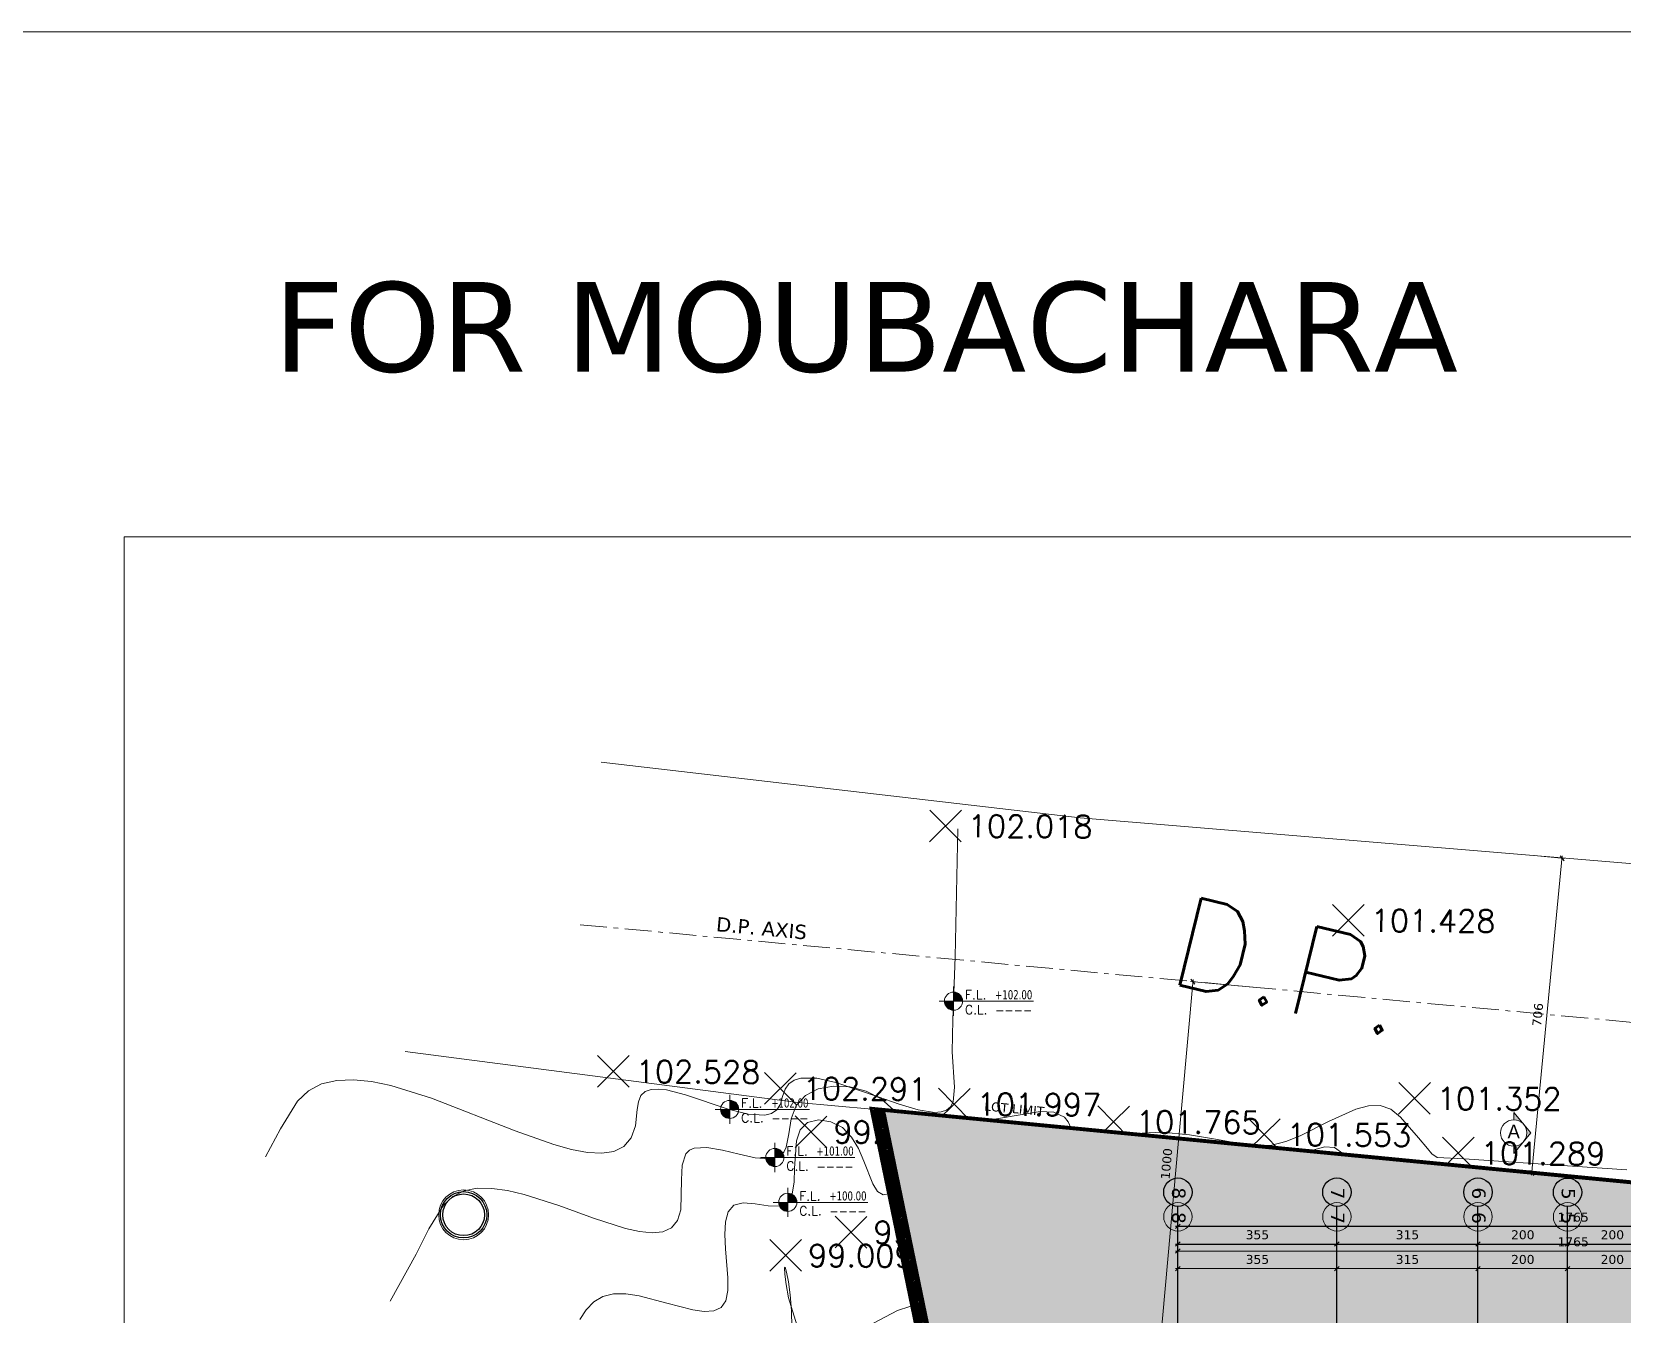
# Model space of a CAD drawing. Header units: inches. Extents: x -48 to 777, y -156 to 510.
# Drawn here: x 563.89 to 599.4, y 158.95 to 187.58 of the extents above; entities that cross this region are included whole.
import ezdxf
from ezdxf.enums import TextEntityAlignment as Align

# ---------------------------------------------------------------- set-up
doc = ezdxf.new("R2010")
doc.units = ezdxf.units.IN
doc.header["$MEASUREMENT"] = 0
doc.set_wipeout_variables(frame=1)
for name, pattern in [('ACAD_ISO06W100', [36, 24, -3, 0, -3, 0, -3, 0, -3]), ('ACAD_ISO10W100', [18, 12, -3, 0, -3]), ('HIDDEN', [0.375, 0.25, -0.125]), ('NUHA', [1.45, 0.75, -0.25, 0.2, -0.25])]:
    doc.linetypes.add(name, pattern=pattern)
doc.layers.get('Defpoints').update_dxf_attribs({"lineweight": 5})
for name, color, linetype, lineweight in [('A-ANNOTATION', 34, 'Continuous', 5), ('A-AXIS ST', 251, 'ACAD_ISO10W100', 5), ('A-DIM', 9, 'Continuous', 5), ('A-HIDDEN', 254, 'HIDDEN', 5), ('A-LEVELS', 139, 'Continuous', 20), ('A-LIMIT LOT', 235, 'ACAD_ISO10W100', 20), ('A-LIMIT ROAD', 69, 'Continuous', 20), ('A-NOTES', 151, 'Continuous', 20), ('A-PILLARS', 1, 'Continuous', 60), ('A-SIGNS1', 20, 'Continuous', 15), ('A-SIGNS2', 30, 'Continuous', 15), ('A-TEXT', 50, 'Continuous', 15), ('C-STONE', 42, 'Continuous', 30), ('H-PILLARS', 61, 'Continuous', 5)]:
    doc.layers.add(name, color=color, linetype=linetype, lineweight=lineweight)
doc.layers.add('HH-DARK GREY', color=7, linetype='Continuous', lineweight=5, true_color=0x404040)
for name, color, linetype in [('pts pc', 7, 'Continuous'), ('Str-Axes', 8, 'Continuous'), ('str-walls', 5, 'Continuous')]:
    doc.layers.add(name, color=color, linetype=linetype)
doc.styles.add('2mm', font='simplex.shx', dxfattribs={"height": 0.5})
doc.styles.add('5mm', font='simplex_.ttf', dxfattribs={"height": 5})
doc.styles.add('ROMAND', font='verdana.ttf')
doc.styles.add('ROMANS', font='romans__.ttf', dxfattribs={"height": 0.14})
doc.styles.add('Stretch', font='GOTHIC.TTF', dxfattribs={"width": 0.75, "height": 0.2})
doc.dimstyles.new('M-1.100', dxfattribs={"dimtxt": 0.2, "dimasz": 0.1, "dimexe": 0.05, "dimexo": 0.05, "dimgap": 0.1, "dimtad": 1, "dimlfac": 100, "dimrnd": 0.5, "dimzin": 9, "dimdsep": 46, "dimtxsty": 'ROMAND', "dimblk": 'OBLIQUE', "dimcen": 1, "dimdle": 0.05, "dimclrd": 256, "dimclre": 256, "dimclrt": 2, "dimadec": 0, "dimazin": 0, "dimtfac": 0.666667, "dimtmove": 2, "dimatfit": 3, "dimfxl": 0.04, "dimtolj": 1, "dimtzin": 5, "dimlwd": -1, "dimlwe": -1, "dimarcsym": 0})

# ---------------------------------------------------------------- blocks, each defined once
blk = doc.blocks.new('_Oblique')
at = {"color": 0, "linetype": 'ByBlock', "lineweight": -2}
blk.add_line((-0.5, -0.5), (0.5, 0.5), dxfattribs=at)
blk = doc.blocks.new('*D970')
at = {"layer": 'A-DIM', "transparency": 16777216}
for p, q in [((-315981.387, -27887.929), (-315982.076, -27895.053)), ((-315982.014, -27887.918), (-315981.342, -27887.983)), ((-315982.693, -27894.943), (-315982.021, -27895.008))]:
    blk.add_line(p, q, dxfattribs=at)
at = {"layer": 'Defpoints', "color": 0, "transparency": 16777216}
for p in [(-315982.064, -27887.914), (-315982.743, -27894.939), (-315982.071, -27895.004)]:
    blk.add_point(p, dxfattribs=at)
at = {"layer": 'A-DIM', "transparency": 16777216, "xscale": 0.1, "yscale": 0.1, "zscale": 0.1}
for p, rotation in [((-315981.391, -27887.979), 84.4767322995288), ((-315982.071, -27895.004), 264.4767322995288)]:
    blk.add_blockref('_Oblique', p, dxfattribs=dict(at, rotation=rotation))
at = {"layer": 'A-DIM', "color": 2, "transparency": 16777216, "insert": (-315981.934, -27891.471), "char_height": 0.2, "attachment_point": 5, "rotation": 84.4767, "style": 'ROMAND'}
blk.add_mtext('\\A1;706', dxfattribs=at)
blk = doc.blocks.new('*D971')
at = {"layer": 'A-DIM', "transparency": 16777216}
for p, q in [((-315989.632, -27890.686), (-315990.54, -27900.737)), ((-315988.126, -27890.872), (-315989.686, -27890.731)), ((-315989.025, -27900.824), (-315990.585, -27900.683))]:
    blk.add_line(p, q, dxfattribs=at)
at = {"layer": 'Defpoints', "color": 0, "transparency": 16777216}
for p in [(-315988.077, -27890.877), (-315990.535, -27900.687), (-315988.975, -27900.828)]:
    blk.add_point(p, dxfattribs=at)
at = {"layer": 'A-DIM', "transparency": 16777216, "xscale": 0.1, "yscale": 0.1, "zscale": 0.1}
for p, rotation in [((-315989.636, -27890.736), 84.83901183361434), ((-315990.535, -27900.687), 264.8390118336143)]:
    blk.add_blockref('_Oblique', p, dxfattribs=dict(at, rotation=rotation))
at = {"layer": 'A-DIM', "color": 2, "transparency": 16777216, "insert": (-315990.223, -27894.799), "char_height": 0.2, "attachment_point": 5, "rotation": 84.839, "style": 'ROMAND'}
blk.add_mtext('\\A1;1000', dxfattribs=at)
blk = doc.blocks.new('GXFHGCGFCD')
at = {"layer": 'A-SIGNS1', "linetype": 'NUHA'}
h = blk.add_hatch(color=256, dxfattribs=at)
h.paths.add_polyline_path([(90.382, 61.33), (90.382, 61.17), (90.542, 61.17, 0.414214)])
h.paths.add_polyline_path([(90.382, 61.17), (90.222, 61.17, 0.414214), (90.382, 61.01)])
at = {"layer": 'A-SIGNS1'}
for p, q in [((90.382, 60.914), (90.382, 61.426)), ((90.126, 61.17), (91.79, 61.17))]:
    blk.add_line(p, q, dxfattribs=at)
blk.add_circle((90.382, 61.17), 0.16, dxfattribs=at)
blk = doc.blocks.new('DGXFHXFGDFD')
at = {"layer": 'A-SIGNS1'}
blk.add_blockref('GXFHGCGFCD', (0, 0), dxfattribs=at)
at = {"layer": 'A-SIGNS2', "linetype": 'NUHA', "style": 'ROMANS'}
for s, p in [('C.L.', (90.583, 60.941)), ('F.L.', (90.583, 61.203))]:
    blk.add_text(s, height=0.16, dxfattribs=at).set_placement(p)
at = {"layer": 'A-SIGNS2', "style": 'ROMANS', "width": 0.910135, "flags": 4}
for tag, p, p2 in [('NIV.BETON', (91.116, 60.941), (91.79, 60.941)), ('NIV.FINI', (91.116, 61.203), (91.79, 61.203))]:
    blk.add_attdef(tag, text='', height=0.16, dxfattribs=at).set_placement(p, p2, align=Align.FIT)
blk = doc.blocks.new('ZDGFHGCGFF')
h = blk.add_hatch(color=256)
h.paths.add_polyline_path([(94.086, 59.804), (94.151, 59.726, 0.223535), (94.086, 59.756)])
h.paths.add_polyline_path([(94.151, 59.726), (94.195, 59.673), (94.151, 59.619, 0.17452), (94.17, 59.673, 0.17452)])
h.paths.add_polyline_path([(94.086, 59.589, 0.223535), (94.151, 59.619), (94.086, 59.541)])
for p, q in [((94.086, 59.756), (94.086, 59.804)), ((94.086, 59.804), (94.195, 59.673)), ((94.195, 59.673), (94.086, 59.541)), ((94.086, 59.541), (94.086, 59.589))]:
    blk.add_line(p, q)
blk.add_circle((94.086, 59.673), 0.0839)
blk = doc.blocks.new('GDFZXHGGBV')
at = {"layer": 'A-SIGNS1'}
blk.add_blockref('ZDGFHGCGFF', (0.388, 0), dxfattribs=at)
at = {"layer": 'A-SIGNS2', "linetype": 'ACAD_ISO06W100', "ltscale": 0.01, "style": 'Stretch', "flags": 12}
blk.add_attdef('A', text='', height=0.0883, dxfattribs=at).set_placement((94.474, 59.682), align=Align.MIDDLE)
blk = doc.blocks.new('*D541')
at = {"layer": 'A-DIM', "transparency": 16777216}
for p, q in [((633.969, 334.867), (633.969, 335.229)), ((637.519, 334.867), (637.519, 335.229)), ((633.919, 335.179), (637.569, 335.179))]:
    blk.add_line(p, q, dxfattribs=at)
at = {"layer": 'Defpoints', "color": 0, "transparency": 16777216}
for p in [(637.519, 335.179), (633.969, 334.817), (637.519, 334.817)]:
    blk.add_point(p, dxfattribs=at)
at = {"layer": 'A-DIM', "transparency": 16777216, "xscale": 0.1, "yscale": 0.1, "zscale": 0.1, "rotation": 180}
blk.add_blockref('_Oblique', (633.969, 335.179), dxfattribs=at)
at = {"layer": 'A-DIM', "transparency": 16777216, "xscale": 0.1, "yscale": 0.1, "zscale": 0.1}
blk.add_blockref('_Oblique', (637.519, 335.179), dxfattribs=at)
at = {"layer": 'A-DIM', "color": 2, "transparency": 16777216, "insert": (635.744, 335.383), "char_height": 0.2, "attachment_point": 5, "style": 'ROMAND'}
blk.add_mtext('\\A1;355', dxfattribs=at)
blk = doc.blocks.new('*D542')
at = {"layer": 'A-DIM', "transparency": 16777216}
for p, q in [((637.519, 334.867), (637.519, 335.229)), ((640.669, 334.999), (640.669, 335.229)), ((637.469, 335.179), (640.719, 335.179))]:
    blk.add_line(p, q, dxfattribs=at)
at = {"layer": 'Defpoints', "color": 0, "transparency": 16777216}
for p in [(640.669, 335.179), (640.669, 334.949), (637.519, 334.817)]:
    blk.add_point(p, dxfattribs=at)
at = {"layer": 'A-DIM', "transparency": 16777216, "xscale": 0.1, "yscale": 0.1, "zscale": 0.1, "rotation": 180}
blk.add_blockref('_Oblique', (637.519, 335.179), dxfattribs=at)
at = {"layer": 'A-DIM', "transparency": 16777216, "xscale": 0.1, "yscale": 0.1, "zscale": 0.1}
blk.add_blockref('_Oblique', (640.669, 335.179), dxfattribs=at)
at = {"layer": 'A-DIM', "color": 2, "transparency": 16777216, "insert": (639.094, 335.383), "char_height": 0.2, "attachment_point": 5, "style": 'ROMAND'}
blk.add_mtext('\\A1;315', dxfattribs=at)
blk = doc.blocks.new('*D543')
at = {"layer": 'A-DIM', "transparency": 16777216}
for p, q in [((640.669, 334.999), (640.669, 335.229)), ((642.669, 335.065), (642.669, 335.229)), ((640.619, 335.179), (642.719, 335.179))]:
    blk.add_line(p, q, dxfattribs=at)
at = {"layer": 'Defpoints', "color": 0, "transparency": 16777216}
for p in [(640.669, 334.949), (642.669, 335.179), (642.669, 335.015)]:
    blk.add_point(p, dxfattribs=at)
at = {"layer": 'A-DIM', "transparency": 16777216, "xscale": 0.1, "yscale": 0.1, "zscale": 0.1, "rotation": 180}
blk.add_blockref('_Oblique', (640.669, 335.179), dxfattribs=at)
at = {"layer": 'A-DIM', "transparency": 16777216, "xscale": 0.1, "yscale": 0.1, "zscale": 0.1}
blk.add_blockref('_Oblique', (642.669, 335.179), dxfattribs=at)
at = {"layer": 'A-DIM', "color": 2, "transparency": 16777216, "insert": (641.669, 335.383), "char_height": 0.2, "attachment_point": 5, "style": 'ROMAND'}
blk.add_mtext('\\A1;200', dxfattribs=at)
blk = doc.blocks.new('*D544')
at = {"layer": 'A-DIM', "transparency": 16777216}
for p, q in [((642.669, 335.065), (642.669, 335.229)), ((644.669, 335.065), (644.669, 335.229)), ((642.619, 335.179), (644.719, 335.179))]:
    blk.add_line(p, q, dxfattribs=at)
at = {"layer": 'Defpoints', "color": 0, "transparency": 16777216}
for p in [(642.669, 335.015), (644.669, 335.179), (644.669, 335.015)]:
    blk.add_point(p, dxfattribs=at)
at = {"layer": 'A-DIM', "transparency": 16777216, "xscale": 0.1, "yscale": 0.1, "zscale": 0.1, "rotation": 180}
blk.add_blockref('_Oblique', (642.669, 335.179), dxfattribs=at)
at = {"layer": 'A-DIM', "transparency": 16777216, "xscale": 0.1, "yscale": 0.1, "zscale": 0.1}
blk.add_blockref('_Oblique', (644.669, 335.179), dxfattribs=at)
at = {"layer": 'A-DIM', "color": 2, "transparency": 16777216, "insert": (643.669, 335.383), "char_height": 0.2, "attachment_point": 5, "style": 'ROMAND'}
blk.add_mtext('\\A1;200', dxfattribs=at)
blk = doc.blocks.new('*D548')
at = {"layer": 'A-DIM', "transparency": 16777216}
for p, q in [((651.669, 335.572), (633.919, 335.572)), ((633.969, 334.867), (633.969, 335.622)), ((651.619, 335.036), (651.619, 335.622))]:
    blk.add_line(p, q, dxfattribs=at)
at = {"layer": 'Defpoints', "color": 0, "transparency": 16777216}
for p in [(633.969, 335.572), (651.619, 334.986), (633.969, 334.817)]:
    blk.add_point(p, dxfattribs=at)
at = {"layer": 'A-DIM', "transparency": 16777216, "xscale": 0.1, "yscale": 0.1, "zscale": 0.1, "rotation": 180}
blk.add_blockref('_Oblique', (633.969, 335.572), dxfattribs=at)
at = {"layer": 'A-DIM', "transparency": 16777216, "xscale": 0.1, "yscale": 0.1, "zscale": 0.1}
blk.add_blockref('_Oblique', (651.619, 335.572), dxfattribs=at)
at = {"layer": 'A-DIM', "color": 2, "transparency": 16777216, "insert": (642.794, 335.776), "char_height": 0.2, "attachment_point": 5, "style": 'ROMAND'}
blk.add_mtext('\\A1;1765', dxfattribs=at)
blk = doc.blocks.new('*D1852')
at = {"layer": 'Defpoints', "color": 0, "transparency": 16777216}
for p in [(589.477, 160.911), (589.477, 160.156), (607.127, 160.325)]:
    blk.add_point(p, dxfattribs=at)
at = {"layer": 'Str-Axes', "transparency": 16777216}
for p, q in [((607.177, 160.911), (589.427, 160.911)), ((589.477, 160.206), (589.477, 160.961)), ((607.127, 160.375), (607.127, 160.961))]:
    blk.add_line(p, q, dxfattribs=at)
at = {"layer": 'Str-Axes', "transparency": 16777216, "xscale": 0.1, "yscale": 0.1, "zscale": 0.1, "rotation": 180}
blk.add_blockref('_Oblique', (589.477, 160.911), dxfattribs=at)
at = {"layer": 'Str-Axes', "transparency": 16777216, "xscale": 0.1, "yscale": 0.1, "zscale": 0.1}
blk.add_blockref('_Oblique', (607.127, 160.911), dxfattribs=at)
at = {"layer": 'Str-Axes', "color": 2, "transparency": 16777216, "insert": (598.302, 161.115), "char_height": 0.2, "attachment_point": 5, "style": 'ROMAND'}
blk.add_mtext('\\A1;1765', dxfattribs=at)
blk = doc.blocks.new('*D1856')
at = {"layer": 'Defpoints', "color": 0, "transparency": 16777216}
for p in [(600.177, 160.518), (598.177, 160.354), (600.177, 160.354)]:
    blk.add_point(p, dxfattribs=at)
at = {"layer": 'Str-Axes', "transparency": 16777216}
for p, q in [((598.127, 160.518), (600.227, 160.518)), ((598.177, 160.404), (598.177, 160.568)), ((600.177, 160.404), (600.177, 160.568))]:
    blk.add_line(p, q, dxfattribs=at)
at = {"layer": 'Str-Axes', "transparency": 16777216, "xscale": 0.1, "yscale": 0.1, "zscale": 0.1, "rotation": 180}
blk.add_blockref('_Oblique', (598.177, 160.518), dxfattribs=at)
at = {"layer": 'Str-Axes', "transparency": 16777216, "xscale": 0.1, "yscale": 0.1, "zscale": 0.1}
blk.add_blockref('_Oblique', (600.177, 160.518), dxfattribs=at)
at = {"layer": 'Str-Axes', "color": 2, "transparency": 16777216, "insert": (599.177, 160.723), "char_height": 0.2, "attachment_point": 5, "style": 'ROMAND'}
blk.add_mtext('\\A1;200', dxfattribs=at)
blk = doc.blocks.new('*D1857')
at = {"layer": 'Defpoints', "color": 0, "transparency": 16777216}
for p in [(598.177, 160.518), (596.177, 160.288), (598.177, 160.354)]:
    blk.add_point(p, dxfattribs=at)
at = {"layer": 'Str-Axes', "transparency": 16777216}
for p, q in [((596.127, 160.518), (598.227, 160.518)), ((596.177, 160.338), (596.177, 160.568)), ((598.177, 160.404), (598.177, 160.568))]:
    blk.add_line(p, q, dxfattribs=at)
at = {"layer": 'Str-Axes', "transparency": 16777216, "xscale": 0.1, "yscale": 0.1, "zscale": 0.1, "rotation": 180}
blk.add_blockref('_Oblique', (596.177, 160.518), dxfattribs=at)
at = {"layer": 'Str-Axes', "transparency": 16777216, "xscale": 0.1, "yscale": 0.1, "zscale": 0.1}
blk.add_blockref('_Oblique', (598.177, 160.518), dxfattribs=at)
at = {"layer": 'Str-Axes', "color": 2, "transparency": 16777216, "insert": (597.177, 160.723), "char_height": 0.2, "attachment_point": 5, "style": 'ROMAND'}
blk.add_mtext('\\A1;200', dxfattribs=at)
blk = doc.blocks.new('*D1858')
at = {"layer": 'Defpoints', "color": 0, "transparency": 16777216}
for p in [(596.177, 160.518), (593.027, 160.156), (596.177, 160.288)]:
    blk.add_point(p, dxfattribs=at)
at = {"layer": 'Str-Axes', "transparency": 16777216}
for p, q in [((592.977, 160.518), (596.227, 160.518)), ((593.027, 160.206), (593.027, 160.568)), ((596.177, 160.338), (596.177, 160.568))]:
    blk.add_line(p, q, dxfattribs=at)
at = {"layer": 'Str-Axes', "transparency": 16777216, "xscale": 0.1, "yscale": 0.1, "zscale": 0.1, "rotation": 180}
blk.add_blockref('_Oblique', (593.027, 160.518), dxfattribs=at)
at = {"layer": 'Str-Axes', "transparency": 16777216, "xscale": 0.1, "yscale": 0.1, "zscale": 0.1}
blk.add_blockref('_Oblique', (596.177, 160.518), dxfattribs=at)
at = {"layer": 'Str-Axes', "color": 2, "transparency": 16777216, "insert": (594.602, 160.723), "char_height": 0.2, "attachment_point": 5, "style": 'ROMAND'}
blk.add_mtext('\\A1;315', dxfattribs=at)
blk = doc.blocks.new('*D1859')
at = {"layer": 'Defpoints', "color": 0, "transparency": 16777216}
for p in [(593.027, 160.518), (589.477, 160.156), (593.027, 160.156)]:
    blk.add_point(p, dxfattribs=at)
at = {"layer": 'Str-Axes', "transparency": 16777216}
for p, q in [((589.427, 160.518), (593.077, 160.518)), ((589.477, 160.206), (589.477, 160.568)), ((593.027, 160.206), (593.027, 160.568))]:
    blk.add_line(p, q, dxfattribs=at)
at = {"layer": 'Str-Axes', "transparency": 16777216, "xscale": 0.1, "yscale": 0.1, "zscale": 0.1, "rotation": 180}
blk.add_blockref('_Oblique', (589.477, 160.518), dxfattribs=at)
at = {"layer": 'Str-Axes', "transparency": 16777216, "xscale": 0.1, "yscale": 0.1, "zscale": 0.1}
blk.add_blockref('_Oblique', (593.027, 160.518), dxfattribs=at)
at = {"layer": 'Str-Axes', "color": 2, "transparency": 16777216, "insert": (591.252, 160.723), "char_height": 0.2, "attachment_point": 5, "style": 'ROMAND'}
blk.add_mtext('\\A1;355', dxfattribs=at)
blk = doc.blocks.new('LOT 688  TOPOGRAPHIC PLAN')
blk.add_circle((-316005.9171, -27895.93821), 0.55739)
at = {"layer": 'A-HIDDEN', "linetype": 'ACAD_ISO10W100', "ltscale": 0.05}
blk.add_line((-316003.31537, -27889.46215), (-315961.40493, -27893.35283), dxfattribs=at)
at = {"layer": 'A-LEVELS', "linetype": 'Continuous'}
for points in [[(-316010.34114, -27894.64581), (-316010.00251, -27894.01943), (-316009.62351, -27893.40383), (-316009.37992, -27893.17021), (-316009.08748, -27893.01798), (-316008.7518, -27892.93897), (-316008.37881, -27892.92432), (-316007.97444, -27892.96518), (-316007.54463, -27893.05271), (-316006.6324, -27893.33239), (-316004.76361, -27894.06247), (-316003.90195, -27894.37129), (-316003.51007, -27894.48068), (-316003.15206, -27894.54826), (-316002.83385, -27894.56517), (-316002.56138, -27894.52258), (-316002.34059, -27894.41164), (-316002.17739, -27894.22349), (-316002.07772, -27893.94929), (-316002.04, -27893.58977), (-316002.01605, -27893.41372), (-316001.95978, -27893.27679), (-316001.86426, -27893.18783), (-316001.73395, -27893.14124), (-316001.57362, -27893.13104), (-316001.38803, -27893.15127), (-316000.96012, -27893.25911), (-316000.0107, -27893.57714), (-315999.5654, -27893.69179), (-315999.1905, -27893.71318), (-315999.04136, -27893.67397), (-315998.92411, -27893.59353), (-315998.84351, -27893.46589), (-315998.79683, -27893.29467), (-315998.74187, -27893.13398), (-315998.65411, -27893.01538), (-315998.53605, -27892.93585), (-315998.39102, -27892.89133), (-315998.03347, -27892.89091), (-315997.60824, -27892.98143), (-315996.66184, -27893.30447), (-315996.19421, -27893.47158), (-315995.766, -27893.59882), (-315995.40397, -27893.65349), (-315995.25615, -27893.64339), (-315995.13492, -27893.60288), (-315995.04362, -27893.52788), (-315994.98548, -27893.41445), (-315994.95535, -27893.08726), (-315995.00701, -27892.30014), (-315994.99391, -27891.58421), (-315994.94398, -27890.17883), (-315994.88611, -27887.32207)], [(-316007.5579, -27897.86741), (-316006.97798, -27896.81437), (-316006.69092, -27896.25364), (-316006.36504, -27895.72494), (-316006.15768, -27895.52825), (-316005.90678, -27895.4032), (-316005.61537, -27895.34633), (-316005.29036, -27895.34757), (-316004.93862, -27895.39684), (-316004.56705, -27895.48407), (-316003.79195, -27895.73212), (-316003.02018, -27896.01112), (-316002.30684, -27896.24048), (-316001.9893, -27896.31136), (-316001.70703, -27896.33962), (-316001.46692, -27896.31516), (-316001.27585, -27896.22793), (-316001.14072, -27896.06784), (-316001.06838, -27895.82488), (-316001.05622, -27895.15648), (-316001.0371, -27894.82978), (-316000.95335, -27894.57779), (-316000.8742, -27894.49608), (-316000.76692, -27894.44805), (-316000.48419, -27894.4336), (-316000.13983, -27894.49289), (-315999.76893, -27894.5838), (-315999.4066, -27894.66421), (-315999.08795, -27894.69199), (-315998.84808, -27894.62503), (-315998.76847, -27894.54306), (-315998.71562, -27894.42803), (-315998.6575, -27894.13068), (-315998.60653, -27893.79859), (-315998.49541, -27893.49756), (-315998.28608, -27893.27282), (-315997.99834, -27893.12875), (-315997.65882, -27893.06495), (-315997.29414, -27893.08101), (-315996.93091, -27893.17654), (-315996.59576, -27893.35111), (-315996.31531, -27893.60434), (-315996.11265, -27893.93039), (-315995.9661, -27894.25485), (-315995.89754, -27894.37855), (-315995.82329, -27894.45617), (-315995.73684, -27894.47282), (-315995.63545, -27894.42812), (-315995.39538, -27894.22406), (-315995.11945, -27893.98795), (-315994.97324, -27893.90319), (-315994.82431, -27893.86479), (-315994.50834, -27893.87419), (-315993.04556, -27893.63094), (-315992.74, -27893.64814), (-315992.50312, -27893.75982), (-315992.41741, -27893.86096), (-315992.35723, -27893.99758), (-315992.3099, -27894.36733), (-315992.2912, -27894.54351), (-315992.24678, -27894.66197), (-315992.15526, -27894.68448), (-315992.01817, -27894.61526), (-315991.72712, -27894.43017), (-315991.45875, -27894.28867), (-315990.9198, -27894.12629), (-315990.3316, -27894.09384), (-315989.71284, -27894.15121), (-315989.08699, -27894.25808), (-315988.47648, -27894.37204), (-315988.17611, -27894.4021), (-315987.87131, -27894.38354), (-315987.55845, -27894.30344), (-315987.24056, -27894.1766), (-315986.60589, -27893.8589), (-315985.99967, -27893.58272), (-315985.71733, -27893.50778), (-315985.45424, -27893.50033), (-315985.21445, -27893.5794), (-315985.00086, -27893.7598), (-315984.59476, -27894.22025), (-315984.39776, -27894.45612), (-315984.30182, -27894.58032), (-315984.18473, -27894.66072), (-315983.57567, -27894.68844), (-315981.16332, -27894.85212), (-315979.94808, -27894.931)], [(-315998.5788, -27898.82873), (-315998.59543, -27898.0721), (-315998.6282, -27897.72622), (-315998.66745, -27897.43397), (-315998.70583, -27897.21936), (-315998.73596, -27897.1064), (-315998.75051, -27897.1189), (-315998.74411, -27897.26036), (-315998.71503, -27897.49686), (-315998.66196, -27897.79047), (-315998.47852, -27898.39721)], [(-315997.30548, -27898.64136), (-315996.22863, -27898.07431), (-315995.95499, -27897.98205), (-315995.68661, -27897.94009), (-315995.17065, -27897.9811), (-315994.67945, -27898.0386), (-315994.44188, -27898.01635), (-315994.20863, -27897.94567), (-315993.29056, -27897.48369), (-315992.82933, -27897.28401), (-315992.35696, -27897.11797), (-315991.86048, -27897.03512), (-315991.34837, -27897.00787), (-315990.31233, -27897.0048), (-315989.80593, -27896.97135), (-315989.31899, -27896.87817), (-315988.85994, -27896.69749), (-315988.42484, -27896.43987), (-315987.99419, -27896.16424), (-315987.54744, -27895.93267), (-315987.06712, -27895.7969), (-315986.57076, -27895.69041), (-315985.59059, -27895.43506), (-315985.0922, -27895.41849), (-315984.58898, -27895.45231), (-315982.57726, -27895.58247), (-315981.55643, -27895.79323), (-315980.53184, -27896.03445), (-315980.02526, -27896.10156)]]:
    blk.add_lwpolyline(points, dxfattribs=at)
at = {"layer": 'A-LEVELS', "color": 209, "linetype": 'Continuous'}
blk.add_lwpolyline([(-316003.32458, -27898.27477), (-316003.18093, -27898.05707), (-316003.01186, -27897.88072), (-316002.81025, -27897.75868), (-316002.57032, -27897.70178), (-316002.29717, -27897.70344), (-316002.00119, -27897.74858), (-316001.38247, -27897.90874), (-316000.79761, -27898.06114), (-316000.54395, -27898.09658), (-316000.33005, -27898.08466), (-316000.16634, -27898.01025), (-316000.06299, -27897.85854), (-316000.01876, -27897.62984), (-316000.01679, -27897.34513), (-316000.06759, -27896.69761), (-316000.08436, -27896.37976), (-316000.07137, -27896.09582), (-316000.01062, -27895.86829), (-315999.8841, -27895.71964), (-315999.67613, -27895.66949), (-315999.40579, -27895.69471), (-315999.11891, -27895.73915), (-315998.86206, -27895.74583), (-315998.68003, -27895.65988), (-315998.58122, -27895.47004), (-315998.53974, -27895.20621), (-315998.52831, -27894.89989), (-315998.48664, -27894.28586), (-315998.40189, -27894.04115), (-315998.23838, -27893.8799), (-315997.994, -27893.82156), (-315997.7164, -27893.86172), (-315997.45904, -27893.99312), (-315997.25645, -27894.20226), (-315997.10078, -27894.46182), (-315996.97846, -27894.74253), (-315996.77952, -27895.25048), (-315996.67573, -27895.41924), (-315996.55101, -27895.4924), (-315996.39767, -27895.45923), (-315996.2184, -27895.34161), (-315995.79711, -27894.95388), (-315995.3172, -27894.53096), (-315995.06466, -27894.36936), (-315994.80874, -27894.27461), (-315994.27122, -27894.25672), (-315993.98456, -27894.23679), (-315993.72851, -27894.25809), (-315993.53968, -27894.37129), (-315993.43865, -27894.60317), (-315993.38503, -27895.23683), (-315993.36207, -27895.5263), (-315993.29478, -27895.72268), (-315993.23351, -27895.7684), (-315993.14911, -27895.77167), (-315992.92623, -27895.67622), (-315992.41532, -27895.32744), (-315991.94896, -27895.01543), (-315991.50732, -27894.77731), (-315991.05676, -27894.62993), (-315990.56626, -27894.58845), (-315990.04638, -27894.64169), (-315989.0303, -27894.87623), (-315988.52526, -27894.95053), (-315988.00834, -27894.92146), (-315987.74217, -27894.85063), (-315987.47013, -27894.73709), (-315986.93593, -27894.48745), (-315986.69135, -27894.41993), (-315986.4735, -27894.43637), (-315986.28996, -27894.56739), (-315986.12565, -27894.77568), (-315985.94557, -27894.96421), (-315985.72393, -27895.05986), (-315985.46887, -27895.07885), (-315985.19588, -27895.0566), (-315984.6565, -27895.02676), (-315984.14881, -27895.07141), (-315982.09686, -27895.161), (-315981.06894, -27895.27639), (-315980.03113, -27895.46472)], dxfattribs=at)
at = {"layer": 'A-LIMIT LOT', "linetype": 'Continuous', "const_width": 0.1}
blk.add_lwpolyline([(-315996.80172, -27893.57917), (-315985.1164, -27950.2257), (-315970.22923, -27937.16678), (-315964.6636, -27941.43051), (-315964.08799, -27936.87852), (-315969.32038, -27930.53073), (-315969.32038, -27896.23659), (-315996.80172, -27893.57917)], dxfattribs=at)
at = {"layer": 'A-LIMIT ROAD', "linetype": 'Continuous'}
for points in [[(-315992.15526, -27887.07533), (-316002.84459, -27885.83384)], [(-315992.15526, -27887.07533), (-315973.78379, -27888.60145), (-315955.13582, -27890.27286)], [(-315998.45513, -27893.43141), (-316007.22571, -27892.29341)], [(-315998.45513, -27893.43141), (-315996.80172, -27893.57917)]]:
    blk.add_lwpolyline(points, dxfattribs=at)
at = {"layer": 'pts pc', "linetype": 'Continuous'}
for points in [[(-315994.80516, -27886.90615), (-315995.51594, -27887.60935)], [(-315994.80895, -27887.61314), (-315995.51215, -27886.90236)], [(-315985.80934, -27889.0144), (-315986.52012, -27889.7176)], [(-315985.81313, -27889.72139), (-315986.51633, -27889.01061)], [(-316002.22064, -27892.38548), (-316002.93142, -27893.08868)], [(-316002.22443, -27893.09247), (-316002.92763, -27892.38169)], [(-315998.49264, -27892.76747), (-315999.20342, -27893.47067)], [(-315998.49643, -27893.47446), (-315999.19963, -27892.76368)], [(-315994.60945, -27893.11629), (-315995.32023, -27893.81949)], [(-315994.61324, -27893.82328), (-315995.31644, -27893.1125)], [(-315984.33261, -27892.98738), (-315985.04339, -27893.69058)], [(-315984.3364, -27893.69437), (-315985.0396, -27892.98359)], [(-315991.05251, -27893.51036), (-315991.76329, -27894.21356)], [(-315991.0563, -27894.21735), (-315991.7595, -27893.50657)], [(-315997.80482, -27893.73517), (-315998.5156, -27894.43837)], [(-315997.80861, -27894.44216), (-315998.51181, -27893.73138)], [(-315987.68898, -27893.7934), (-315988.39976, -27894.4966)], [(-315987.69277, -27894.50039), (-315988.39597, -27893.78961)], [(-315994.14135, -27894.21781), (-315994.85213, -27894.92101)], [(-315994.14514, -27894.9248), (-315994.84834, -27894.21402)], [(-315983.35614, -27894.20763), (-315984.06692, -27894.91083)], [(-315983.35993, -27894.91462), (-315984.06313, -27894.20384)], [(-315990.33469, -27894.47822), (-315991.04547, -27895.18142)], [(-315990.33848, -27895.18521), (-315991.04168, -27894.47443)], [(-315987.1478, -27894.87931), (-315987.85858, -27895.58251)], [(-315987.15159, -27895.5863), (-315987.85479, -27894.87552)], [(-315982.55772, -27895.25093), (-315983.2685, -27895.95413)], [(-315982.56151, -27895.95792), (-315983.26471, -27895.24714)], [(-315996.9128, -27895.97398), (-315997.62358, -27896.67718)], [(-315996.91659, -27896.68097), (-315997.61979, -27895.97019)], [(-315993.74773, -27896.34195), (-315994.45851, -27897.04515)], [(-315993.75152, -27897.04894), (-315994.45472, -27896.33816)], [(-315998.3716, -27896.49217), (-315999.08238, -27897.19537)], [(-315998.37539, -27897.19916), (-315999.07859, -27896.48838)]]:
    blk.add_lwpolyline(points, dxfattribs=at)
at = {"layer": 'pts pc'}
for centre, radius in [((-316005.9171, -27895.93821), 0.5174), ((-316005.91824, -27895.93821), 0.46554)]:
    blk.add_circle(centre, radius, dxfattribs=at)
at = {"layer": 'A-SIGNS1'}
ref = blk.add_blockref('DGXFHXFGDFD', (-316109.51107, -27968.68403), dxfattribs=dict(at, xscale=1.267200000000003, yscale=1.267200000000003, zscale=1.267200000000003))
ref.add_attrib('NIV.FINI', '+102.00', dxfattribs={"layer": 'A-SIGNS2', "height": 0.202752, "style": 'ROMAND', "width": 0.680836}).set_placement((-315994.04905, -27891.12741), (-315993.22108, -27891.12741), align=Align.FIT)
ref.add_attrib('NIV.BETON', '----', dxfattribs={"layer": 'A-SIGNS2', "height": 0.202752, "style": 'ROMAND', "width": 1.634557}).set_placement((-315994.04905, -27891.45918), (-315993.22108, -27891.45918), align=Align.FIT)
ref = blk.add_blockref('DGXFHXFGDFD', (-316114.50924, -27971.10049), dxfattribs=dict(at, xscale=1.267200000000003, yscale=1.267200000000003, zscale=1.267200000000003))
ref.add_attrib('NIV.FINI', '+102.00', dxfattribs={"layer": 'A-SIGNS2', "height": 0.202752, "style": 'ROMAND', "width": 0.680836}).set_placement((-315999.04722, -27893.54387), (-315998.21925, -27893.54387), align=Align.FIT)
ref.add_attrib('NIV.BETON', '----', dxfattribs={"layer": 'A-SIGNS2', "height": 0.202752, "style": 'ROMAND', "width": 1.634557}).set_placement((-315999.04722, -27893.87564), (-315998.21925, -27893.87564), align=Align.FIT)
ref = blk.add_blockref('DGXFHXFGDFD', (-316113.49992, -27972.17327), dxfattribs=dict(at, xscale=1.267200000000003, yscale=1.267200000000003, zscale=1.267200000000003))
ref.add_attrib('NIV.FINI', '+101.00', dxfattribs={"layer": 'A-SIGNS2', "height": 0.202752, "style": 'ROMAND', "width": 0.680836}).set_placement((-315998.0379, -27894.61666), (-315997.20993, -27894.61666), align=Align.FIT)
ref.add_attrib('NIV.BETON', '----', dxfattribs={"layer": 'A-SIGNS2', "height": 0.202752, "style": 'ROMAND', "width": 1.634557}).set_placement((-315998.0379, -27894.94842), (-315997.20993, -27894.94842), align=Align.FIT)
at = {"layer": 'A-NOTES', "linetype": 'Continuous', "style": '5mm'}
blk.add_text('D.P.', height=2, rotation=346.245633, dxfattribs=at).set_placement((-315990.25772, -27890.73069))
at = {"layer": 'A-TEXT', "insert": (-316000.26204, -27889.28746), "char_height": 0.32, "width": 71.8076328, "attachment_point": 1, "rotation": 354.696245, "style": 'ROMAND'}
blk.add_mtext('D.P. AXIS', dxfattribs=at)
at = {"layer": 'pts pc', "color": 1, "char_height": 0.5, "attachment_point": 1, "rotation": 359.692852, "style": '2mm'}
for s, insert, width in [('\\Fsimplex.shx;\\W1.0000000000;\\T1.0000000000;\\o\\l102.018', (-315994.65922, -27887.01043), 3.3571429), ('\\Fsimplex.shx;\\W1.0000000000;\\T1.0000000000;\\o\\l101.428', (-315985.66339, -27889.11869), 3.3571429), ('\\Fsimplex.shx;\\W1.0000000000;\\T1.0000000000;\\o\\l102.528', (-316002.0747, -27892.48976), 3.452381), ('\\Fsimplex.shx;\\W1.0000000000;\\T1.0000000000;\\o\\l102.291', (-315998.3467, -27892.87175), 3.3571429), ('\\Fsimplex.shx;\\W1.0000000000;\\T1.0000000000;\\o\\l101.997', (-315994.46351, -27893.22057), 3.3571429), ('\\Fsimplex.shx;\\W1.0000000000;\\T1.0000000000;\\o\\l101.352', (-315984.18667, -27893.09166), 3.3571429), ('\\Fsimplex.shx;\\W1.0000000000;\\T1.0000000000;\\o\\l101.765', (-315990.90657, -27893.61465), 3.3571429), ('\\Fsimplex.shx;\\W1.0000000000;\\T1.0000000000;\\o\\l99.486', (-315997.65887, -27893.83945), 3.0714286), ('\\Fsimplex.shx;\\W1.0000000000;\\T1.0000000000;\\o\\l101.553', (-315987.54304, -27893.89768), 3.3571429), ('\\Fsimplex.shx;\\W1.0000000000;\\T1.0000000000;\\o\\l99.226', (-315993.99541, -27894.3221), 3.0714286), ('\\Fsimplex.shx;\\W1.0000000000;\\T1.0000000000;\\o\\l101.289', (-315983.2102, -27894.31191), 3.3571429), ('\\Fsimplex.shx;\\W1.0000000000;\\T1.0000000000;\\o\\l99.449', (-315990.18875, -27894.58251), 3.0714286), ('\\Fsimplex.shx;\\W1.0000000000;\\T1.0000000000;\\o\\l99.111', (-315987.00185, -27894.9836), 2.7857143), ('\\Fsimplex.shx;\\W1.0000000000;\\T1.0000000000;\\o\\l98.881', (-315982.41178, -27895.35521), 2.9761905), ('\\Fsimplex.shx;\\W1.0000000000;\\T1.0000000000;\\o\\l99.165', (-315996.76686, -27896.07827), 2.9761905), ('\\Fsimplex.shx;\\W1.0000000000;\\T1.0000000000;\\o\\l99.147', (-315993.60179, -27896.44624), 2.9761905), ('\\Fsimplex.shx;\\W1.0000000000;\\T1.0000000000;\\o\\l99.009', (-315998.22566, -27896.59645), 3.0714286)]:
    blk.add_mtext(s, dxfattribs=dict(at, insert=insert, width=width))
at = {"linetype": 'Continuous'}
blk.add_wipeout([(-315996.80172, -27893.57917), (-315969.32038, -27896.23659), (-315969.32038, -27930.53073), (-315964.08799, -27936.87852), (-315964.6636, -27941.43051), (-315970.22923, -27937.16678), (-315985.1164, -27950.2257)], dxfattribs=at).dxf.layer = 'A-LIMIT LOT'
at = {"layer": 'A-SIGNS1'}
ref = blk.add_blockref('DGXFHXFGDFD', (-316113.21193, -27973.17464), dxfattribs=dict(at, xscale=1.267200000000003, yscale=1.267200000000003, zscale=1.267200000000003))
ref.add_attrib('NIV.FINI', '+100.00', dxfattribs={"layer": 'A-SIGNS2', "height": 0.202752, "style": 'ROMAND', "width": 0.680836}).set_placement((-315997.74991, -27895.61803), (-315996.92194, -27895.61803), align=Align.FIT)
ref.add_attrib('NIV.BETON', '----', dxfattribs={"layer": 'A-SIGNS2', "height": 0.202752, "style": 'ROMAND', "width": 1.634557}).set_placement((-315997.74991, -27895.9498), (-315996.92194, -27895.9498), align=Align.FIT)
at = {"layer": 'A-TEXT', "insert": (-315994.28256, -27893.4079), "char_height": 0.2, "width": 71.8076328, "attachment_point": 1, "rotation": 354.696245, "style": 'ROMAND'}
blk.add_mtext('LOT LIMIT', dxfattribs=at)
at = {"layer": 'A-DIM'}
dim = blk.add_aligned_dim(p1=(-315982.06357, -27887.91365), p2=(-315982.74288, -27894.93865), distance=0.6753, dimstyle='M-1.100', dxfattribs=at)
dim.commit()
dim.dimension.update_dxf_attribs({"geometry": '*D970', "text_midpoint": (-315981.93421, -27891.4715)})
dim = blk.add_linear_dim(base=(-315990.53506, -27900.68714), p1=(-315988.07657, -27890.87682), p2=(-315988.97537, -27900.82801), angle=264.839012, text='1000', dimstyle='M-1.100', dxfattribs=at)
dim.commit()
dim.dimension.update_dxf_attribs({"geometry": '*D971', "text_midpoint": (-315990.22258, -27894.79934), "dimtype": 129})
blk = doc.blocks.new('AXIS')
at = {"layer": 'A-ANNOTATION'}
for centre in [(633.96853, 336.33642), (637.51853, 336.33642), (640.66853, 336.33642), (642.66853, 336.33501)]:
    blk.add_circle(centre, 0.31723, dxfattribs=at)
at = {"layer": 'A-AXIS ST', "ltscale": 0.1}
for p, q in [((633.96853, 296.91777), (633.96853, 336.01919)), ((637.51853, 296.91777), (637.51853, 336.01919)), ((640.66853, 296.91777), (640.66853, 336.01919)), ((642.66853, 296.91777), (642.66853, 336.01919))]:
    blk.add_line(p, q, dxfattribs=at)
at = {"layer": 'A-ANNOTATION', "char_height": 0.3, "width": 5.0170833, "attachment_point": 1, "rotation": 270, "style": 'ROMAND'}
for s, insert in [('\\pi2.402;8', (634.13847, 338.84375)), ('\\pi2.4059;7', (637.68847, 338.84375)), ('\\pi2.4024;6', (640.83847, 338.84375)), ('\\pi2.4108;5', (642.83847, 338.84233))]:
    blk.add_mtext(s, dxfattribs=dict(at, insert=insert))
at = {"layer": 'A-DIM'}
for base, p1, p2, picture, middle in [((633.96853, 335.57217), (651.61853, 334.98568), (633.96853, 334.81666), '*D548', (642.79353, 335.77613)), ((637.51853, 335.17924), (633.96853, 334.81666), (637.51853, 334.81666), '*D541', (635.74353, 335.3834)), ((640.66853, 335.17924), (637.51853, 334.81666), (640.66853, 334.9485), '*D542', (639.09353, 335.3834)), ((642.66853, 335.17924), (640.66853, 334.9485), (642.66853, 335.01471), '*D543', (641.66853, 335.3834)), ((644.66853, 335.17924), (642.66853, 335.01471), (644.66853, 335.01475), '*D544', (643.66853, 335.3834))]:
    dim = blk.add_linear_dim(base=base, p1=p1, p2=p2, dimstyle='M-1.100', dxfattribs=at)
    dim.commit()
    dim.dimension.update_dxf_attribs({"geometry": picture, "text_midpoint": middle})

msp = doc.modelspace()

# ---------------------------------------------------------------- block references
at = {"layer": 'A-TEXT'}
msp.add_blockref('LOT 688  TOPOGRAPHIC PLAN', (316579.44716, 28057.10823), dxfattribs=at)

# ---------------------------------------------------------------- texts
at = {"layer": 'A-TEXT', "insert": (569.28286, 181.99183), "char_height": 2, "width": 35.9038164, "attachment_point": 1, "style": 'ROMAND'}
msp.add_mtext('FOR MOUBACHARA', dxfattribs=at)

# ---------------------------------------------------------------- next in the draw order: hatches: boundary and pattern name
at = {"layer": 'H-PILLARS'}
h = msp.add_hatch(dxfattribs=at)
h.set_pattern_fill('ANSI31', color=256, scale=0.2)
h.set_pattern_definition([(45, (-242.491753, -175.210882), (-0.0176776695, 0.0176776695), [])])
h.paths.add_polyline_path([(582.69753, 163.52402), (590.49863, 125.70688), (597.42678, 125.70688), (597.42678, 129.60688), (597.22678, 129.60688), (597.22678, 125.90688), (590.66159, 125.90688), (582.9059, 163.50387)])
at = {"layer": 'HH-DARK GREY'}
h = msp.add_hatch(dxfattribs=at)
h.set_pattern_fill('EARTH', color=256, scale=2)
h.set_pattern_definition([(0, (-242.49175, -174.7109), (0.5, 0.5), [0.5, -0.5]), (0, (-242.49175, -174.5234), (0.5, 0.5), [0.5, -0.5]), (0, (-242.49175, -174.3359), (0.5, 0.5), [0.5, -0.5]), (90, (-242.42925, -174.2734), (-0.5, 0.5), [0.5, -0.5]), (90, (-242.24175, -174.2734), (-0.5, 0.5), [0.5, -0.5]), (90, (-242.05425, -174.2734), (-0.5, 0.5), [0.5, -0.5])])
edge = h.paths.add_edge_path()
edge.add_line((589.47678, 155.05845), (589.47678, 148.30845))
edge.add_line((589.47678, 148.30845), (589.97678, 148.30845))
edge.add_line((589.97678, 148.30845), (589.97678, 143.05688))
edge.add_line((589.97678, 143.05688), (592.77678, 143.05688))
edge.add_line((592.77678, 143.05688), (592.77678, 129.60688))
edge.add_line((592.77678, 129.60688), (597.22678, 129.60688))
edge.add_line((597.22678, 129.60688), (597.22678, 125.90688))
edge.add_line((597.22678, 125.90688), (590.66159, 125.90688))
edge.add_line((590.66159, 125.90688), (582.9059, 163.50387))
edge.add_line((582.9059, 163.50387), (609.87678, 160.89581))
edge.add_line((609.87678, 160.89581), (609.87678, 126.48774))
edge.add_line((609.87678, 126.48774), (610.35557, 125.90688))
edge.add_line((610.35557, 125.90688), (604.37678, 125.90688))
edge.add_arc((604.37678, 129.15688), 3.25, 180, 270, ccw=False)
edge.add_line((601.12678, 129.15688), (601.12678, 129.60688))
edge.add_line((601.12678, 129.60688), (605.57678, 129.60688))
edge.add_line((605.57678, 129.60688), (605.57678, 143.05688))
edge.add_line((605.57678, 143.05688), (607.12678, 143.05688))
edge.add_line((607.12678, 143.05688), (607.12678, 147.60861))
edge.add_line((607.12678, 147.60861), (605.42678, 147.60861))
edge.add_line((605.42678, 147.60861), (605.4268, 154.90849))
edge.add_line((605.4268, 154.90849), (603.57164, 154.90845))
edge.add_line((603.57164, 154.90845), (603.57158, 155.05832))
edge.add_line((603.57158, 155.05832), (589.47678, 155.05853))
edge.add_line((589.47678, 155.05853), (589.47678, 154.98002))
edge.add_line((589.47678, 154.98002), (589.47678, 155.05845))
at = {"layer": 'str-walls'}
h = msp.add_hatch(dxfattribs=at)
h.set_pattern_fill('ANSI31', color=8, scale=0.4)
h.set_pattern_definition([(45, (4e-09, -99), (-0.035355339, 0.035355339), [])])
h.paths.add_polyline_path([(582.69753, 163.52402), (590.49863, 125.70688), (597.42678, 125.70688), (597.42678, 129.60688), (597.22678, 129.60688), (597.22678, 125.90688), (590.66159, 125.90688), (582.9059, 163.50387)])

# ---------------------------------------------------------------- next in the draw order: linework, layer by layer
at = {"layer": 'A-DIM'}
for points in [[(663.20624, 187.57649), (-47.69669, 187.57649), (-47.69669, 68.94616), (663.20624, 68.94616)], [(565.94984, 176.30529), (633.72696, 176.30529), (633.72696, 94.41823), (565.94984, 94.41823)]]:
    msp.add_lwpolyline(points, close=True, dxfattribs=at)
at = {"layer": 'A-PILLARS'}
msp.add_lwpolyline([(582.69753, 163.52402), (590.49863, 125.70688), (597.42678, 125.70688), (597.42678, 129.60688), (597.22678, 129.60688), (597.22678, 125.90688), (590.66159, 125.90688), (582.9059, 163.50387)], close=True, dxfattribs=at)
msp.add_lwpolyline([(590.66159, 125.90688), (582.9059, 163.50387), (609.87678, 160.89581), (609.87678, 126.48774)], dxfattribs=at)
at = {"layer": 'C-STONE'}
msp.add_lwpolyline([(582.64544, 163.52905), (590.45789, 125.65688), (597.47678, 125.65688), (597.47678, 129.85688), (597.42678, 129.85688)], dxfattribs=at)
at = {"layer": 'Str-Axes', "ltscale": 0.1}
for p, q in [((589.47678, 122.25688), (589.47678, 161.35831)), ((593.02678, 122.25688), (593.02678, 161.35831)), ((596.17678, 122.25688), (596.17678, 161.35831)), ((598.17678, 122.25688), (598.17678, 161.35831))]:
    msp.add_line(p, q, dxfattribs=at)
at = {"layer": 'Str-Axes'}
for centre in [(589.47678, 161.67554), (593.02678, 161.67554), (596.17678, 161.67554), (598.17678, 161.67413)]:
    msp.add_circle(centre, 0.31723, dxfattribs=at)
at = {"layer": 'str-walls'}
msp.add_lwpolyline([(582.69753, 163.52402), (590.49863, 125.70688), (597.42678, 125.70688), (597.42678, 129.60688), (597.22678, 129.60688), (597.22678, 125.90688), (590.66159, 125.90688), (582.9059, 163.50387)], close=True, dxfattribs=at)

# ---------------------------------------------------------------- next in the draw order: block references
at = {"layer": 'A-DIM'}
msp.add_blockref('AXIS', (-44.49175, -175.21088), dxfattribs=at)
at = {"layer": 'A-SIGNS1'}
ref = msp.add_blockref('GDFZXHGGBV', (266.31686, -45.85811), dxfattribs=dict(at, xscale=3.5, yscale=3.5, zscale=3.5))
ref.add_attrib('A', 'A', dxfattribs={"layer": 'A-SIGNS2', "linetype": 'ACAD_ISO06W100', "ltscale": 0.01, "height": 0.30914, "style": 'Stretch'}).set_placement((596.9747, 163.02876), align=Align.MIDDLE)

# ---------------------------------------------------------------- next in the draw order: texts
at = {"layer": 'Str-Axes', "char_height": 0.3, "width": 5.0170833, "attachment_point": 1, "rotation": 270, "style": 'ROMAND'}
for s, insert in [('\\pi2.402;8', (589.64672, 164.18286)), ('\\pi2.4059;7', (593.19672, 164.18286)), ('\\pi2.4024;6', (596.34672, 164.18286)), ('\\pi2.4108;5', (598.34672, 164.18145))]:
    msp.add_mtext(s, dxfattribs=dict(at, insert=insert))

# ---------------------------------------------------------------- next in the draw order: dimensions: what is measured, and where the dimension line sits
at = {"layer": 'Str-Axes'}
for base, p1, p2, picture, middle in [((589.47678, 160.91129), (607.12678, 160.32479), (589.47678, 160.15577), '*D1852', (598.30178, 161.11525)), ((593.02678, 160.51835), (589.47678, 160.15577), (593.02678, 160.15577), '*D1859', (591.25178, 160.72252)), ((596.17678, 160.51835), (593.02678, 160.15577), (596.17678, 160.28762), '*D1858', (594.60178, 160.72252)), ((598.17678, 160.51835), (596.17678, 160.28762), (598.17678, 160.35383), '*D1857', (597.17678, 160.72252)), ((600.17678, 160.51835), (598.17678, 160.35383), (600.17678, 160.35387), '*D1856', (599.17678, 160.72252))]:
    dim = msp.add_linear_dim(base=base, p1=p1, p2=p2, dimstyle='M-1.100', dxfattribs=at)
    dim.commit()
    dim.dimension.update_dxf_attribs({"geometry": picture, "text_midpoint": middle})

doc.saveas('drawing.dxf')
